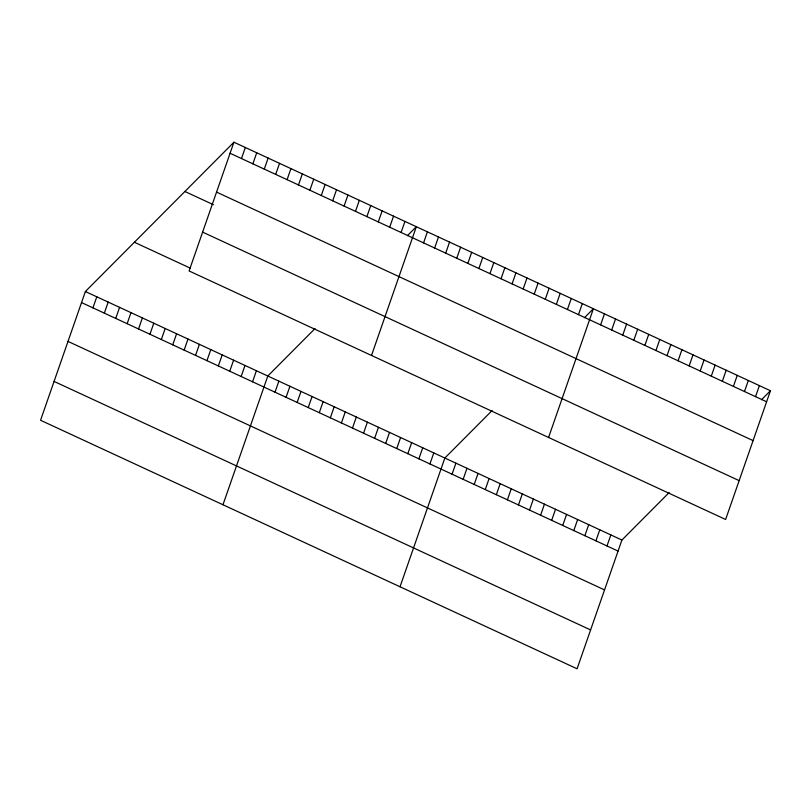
<?xml version="1.0" encoding="UTF-8"?>
<svg xmlns="http://www.w3.org/2000/svg" width="811" height="811" viewBox="0 0 811 811"><rect width="100%" height="100%" fill="white"/><g stroke="black" fill="none" stroke-linecap="round" stroke-linejoin="round"><path stroke-width="1.22" d="M233.923 142.219L189.095 270.955L725.622 519.476L770.45 390.74L233.923 142.219L85.378 291.524L40.55 420.26L577.077 668.781L621.905 540.045L669.146 492.561M92.93 307.856L96.783 296.806M104.335 313.137L108.187 302.087M115.74 318.419L119.582 307.369M127.134 323.701L130.987 312.651M138.539 328.982L142.381 317.932M149.944 334.264L153.786 323.214M161.338 339.535L165.191 328.496M172.743 344.817L176.585 333.777M241.475 158.55L245.327 147.501M184.148 350.099L187.99 339.059M252.88 163.832L256.722 152.782M195.542 355.38L199.394 344.34M264.285 169.114L268.127 158.064M206.947 360.662L210.789 349.622M275.679 174.395L279.531 163.346M218.352 365.943L222.194 354.904M287.084 179.677L290.926 168.627M229.746 371.225L233.598 360.175M298.478 184.959L302.331 173.909M241.151 376.507L244.993 365.457M309.883 190.23L313.735 179.19M252.556 381.788L256.398 370.739M321.288 195.512L325.13 184.472M222.974 504.756L267.802 376.02L315.033 328.546M332.682 200.793L336.535 189.754M275.02 392.189L278.862 381.15M344.087 206.075L347.939 195.035M286.08 397.319L289.933 386.269M355.492 211.357L359.334 200.317M297.15 402.449L300.993 391.399M366.886 216.638L370.739 205.599M308.221 407.568L312.063 396.528M378.291 221.92L382.143 210.87M319.281 412.698L323.133 401.648M389.696 227.202L393.538 216.152M330.351 417.817L334.193 406.777M401.09 232.483L404.942 221.433M341.411 422.947L345.263 411.907M371.509 355.451L416.337 226.715L407.426 235.677M352.481 428.076L356.323 417.026M423.565 242.884L427.407 231.845M363.551 433.196L367.393 422.156M434.625 248.014L438.477 236.974M374.611 438.325L378.463 427.275M445.695 253.144L449.537 242.094M385.681 443.445L389.523 432.405M456.755 258.263L460.607 247.223M396.741 448.574L400.593 437.534M467.825 263.393L471.667 252.343M407.811 453.704L411.653 442.654M478.895 268.512L482.738 257.472M418.871 458.823L422.724 447.784M489.956 273.642L493.808 262.602M429.942 463.953L433.784 452.903M501.026 278.771L504.868 267.721M400.026 586.769L444.854 458.033L492.095 410.548M512.086 283.891L515.938 272.851M452.072 474.202L455.924 463.162M523.156 289.02L526.998 277.97M463.142 479.331L466.984 468.282M534.216 294.15L538.068 283.1M474.202 484.451L478.054 473.411M545.286 299.269L549.128 288.229M485.272 489.58L489.114 478.531M556.356 304.399L560.198 293.349M496.332 494.71L500.184 483.66M567.416 309.518L571.268 298.478M507.402 499.829L511.244 488.79M578.486 314.648L582.328 303.598M518.472 504.959L522.314 493.909M548.571 437.464L593.399 308.727L584.488 317.689M529.532 510.078L533.385 499.039M600.616 324.897L604.459 313.857M540.602 515.208L544.445 504.158M611.676 330.026L615.529 318.976M551.662 520.338L555.515 509.288M622.747 335.146L626.589 324.106M562.733 525.457L566.575 514.417M633.817 340.275L637.659 329.225M573.803 530.587L577.645 519.537M644.877 345.405L648.729 334.355M584.863 535.706L588.715 524.666M655.947 350.524L659.789 339.485M595.933 540.836L599.775 529.786M667.007 355.654L670.859 344.604M606.993 545.965L610.845 534.915M678.077 360.773L681.919 349.734M689.147 365.903L692.989 354.853M700.207 371.032L704.06 359.983M711.277 376.152L715.12 365.112M722.337 381.282L726.19 370.232M733.408 386.401L737.25 375.361M744.468 391.531L748.32 380.491M755.538 396.66L759.38 385.61M761.539 399.691L770.45 390.74M230.081 153.269L766.608 401.78M216.547 192.106L753.074 440.616M184.908 191.497L213.405 204.696M202.618 232.118L739.145 480.639M134.403 242.256L190.261 268.137M85.378 291.524L621.905 540.045M81.536 302.574L618.063 551.085M68.012 341.411L604.54 589.921M54.073 381.423L590.601 629.934"/></g></svg>
